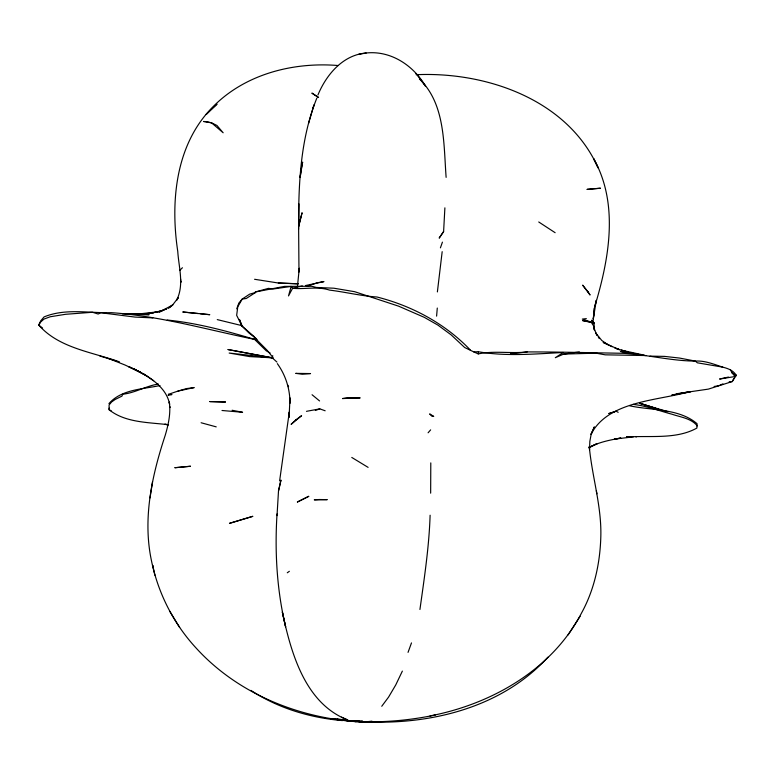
<?xml version="1.0" encoding="UTF-8"?>
<svg xmlns="http://www.w3.org/2000/svg" width="775" height="775" viewBox="0 0 775 775"><rect width="100%" height="100%" fill="white"/><g stroke="black" fill="none" stroke-linecap="round" stroke-linejoin="round"><path stroke-width="1.16" d="M297.416 286.827L298.976 271.298L298.617 226.494C298.501 183.258 300.458 138.677 316.83 98.134M298.617 226.494L302.027 212.931L298.617 226.494L298.685 203.622L298.578 229.342M430.658 493.171L430.793 462.888M109.168 408.105L109.139 409.772C125.453 422.811 148.529 422.278 168.475 424.739M289.114 416.873L289.986 397.875L289.927 403.3C290.102 389.118 285.626 375.139 277.343 363.64M594.028 326.721L594.134 323.127L591.538 320.24L593.04 321.499L594.415 307.849L593.292 319.087L596.285 300.351L594.687 306.784C608.985 259.383 619.312 204.183 593.582 158.555L598.135 167.913C567.658 99.607 486.438 71.532 416.136 74.71M289.133 417.328L289.317 411.951L279.61 480.917M153.663 380.748L143.666 373.976C155.116 381 167.109 390.3 169.609 404.308L169.26 402.002C170.946 413.23 168.378 424.623 165.201 435.385C151.987 475.356 142.523 518.465 151.416 560.47C157.984 592.923 173.503 623.546 195.978 647.89C236.724 692.782 296.438 717.379 356.277 721.69L344.313 720.256C416.214 728.229 497.337 712.613 547.925 657.161M677.185 393.661L708.34 389.118L732.249 381.562L736.25 375.313C733.257 370.324 728.035 368.503 722.707 367.127C713.949 364.269 704.63 360.414 695.359 361.092C670.598 360.937 646.602 354.398 621.928 353.264C590.327 352.761 558.843 351.86 527.213 351.927C510.948 353.807 494.508 350.494 478.262 353.913L478.359 351.753L473.767 351.889L464.68 347.529L451.157 334.877L437.904 325.103L424.303 317.353L398.621 306.173L354.679 291.7L333.88 288.213L316.384 287.457L311.695 286.266L284.473 286.392L255.353 291.972L255.43 292.543L246.247 298.501L242.217 299.063L238.903 302.996L236.733 308.808M430.106 515.22C429.108 546.859 424.293 578.179 419.934 609.479M443.61 231.57L439.26 237.964L443.61 231.57L444.889 207.845M278.506 490.914L280.938 480.248L278.506 490.914L277.024 515.617L277.033 513.97C274.641 551.664 276.859 589.959 285.617 626.781L282.332 612.008C290.945 652.627 304.982 703.497 347.801 719.985L341.504 717.156M436.596 316.123L437.284 308.053M338.103 65.526C293.483 61.874 245.636 73.896 213.406 106.349C175.518 143.898 170.219 201.238 177.775 251.536L177.795 251.962C178.87 267.85 184.353 285.268 176.545 300.322L178.415 297.493L172.961 304.546L168.427 308.411M442.176 251.662L437.381 291.923M298.976 271.298L299.412 268.237L298.772 272.393M150.021 497.918L152.53 481.769M272.752 355.677L272.228 357.808L276.917 362.061M255.353 291.972L268.479 288.358L273.178 288.988L291.129 286.43L288.513 295.924L292.592 288.29L302.318 285.946M313.148 107.764L313.962 104.935L308.547 123.467M440.403 247.864L442.428 242.129M408.047 652.366L411.486 642.911M430.009 715.935C491.34 704.223 552.052 669.745 581.541 612.996C594.309 589.823 600.063 563.231 600.809 536.91C601.749 506.298 592.052 476.828 589.271 446.555L589.542 449.626L589.843 441.353L591.122 434.523L594.386 426.889L591.073 434.126M402.37 671.092L395.744 684.945L388.546 697.142L381.746 706.277M591.063 434.203C608.365 400.772 657.81 400.801 689.353 391.724L671.877 395.017L690.486 391.947M317.924 95.005C326.304 74.72 342.86 54.88 366.149 53.01C390.803 50.307 413.559 65.497 425.582 86.277L416.068 73.518M733.877 378.413L732.249 381.562L729.159 381.823M168.679 394.243L168.117 395.318L171.943 394.562L168.679 394.243L177.979 391.075L186.572 388.575L194.196 387.587L177.979 391.075M568.094 634.919L580.097 616.299M152.859 317.895L135.092 317.091L100.895 312.761L98.163 314.03L92.496 312.267L65.623 314.292L50.23 316.762L44.078 319.038L40.92 321.741L38.75 325.045L40.658 320.898L44.068 316.917C65.439 308.092 88.883 313.255 111.242 312.664C159.912 315.958 206.944 329.685 254.549 339.373L255.072 338.588M108.926 403.61C121.501 389.253 142.678 389.263 160.008 385.533M428.091 432.799L430.638 429.873M728.461 377.057L719.568 379.043L735.087 376.524L736.25 375.313L732.065 372.92L730.418 369.791M179.877 270.252L182.445 267.753M170.18 307.074L172.844 304.914L159.369 312.034L166.79 308.741L158.284 311.87L162.188 310.552L154.06 312.548L157.809 311.841L138.318 313.991L153.208 313.274L144.363 313.681M734.962 376.311L736.25 375.313M287.273 572.783L289.356 571.291M588.893 447.708L597.273 443.562L590.153 446.981C599.656 441.944 610.351 439.977 620.823 438.02L614.507 439.125L633.398 436.848M719.713 385.301L722.872 383.887M579.371 351.879L563.706 354.078L555.307 357.701L563.289 352.489C535.128 353.923 506.269 356.616 478.359 351.753M307.026 286.266L317.285 282.788L323.969 281.587L305.505 285.558M315.338 410.479L319.794 408.861L325.161 410.779M615.951 411.283L608.762 413.579L615.04 411.612M513.67 352.983L510.463 353.952L527.213 351.927M255.43 292.543L249.637 294.151L242.217 299.063L237.77 306.793L236.656 315.338L242.052 326.101L248.969 332.979L256.612 338.927M158.4 384.051C145.971 385.911 135.16 392.944 122.595 394.252L122.014 396.093L115.223 399.435L111.629 401.934L109.091 404.967L109.139 409.772L111.222 410.798M306.474 411.331L319.794 408.861M344.255 720.411L359.067 721.205L354.766 721.409L362.283 721.225M435.492 714.947C409.006 720.547 381.804 722.833 354.766 721.409L367.602 722.203M358.651 54.337L366.149 53.01M362.593 721.167L354.727 721.389L353.332 720.595L354.727 721.399L358.98 721.167M714.124 386.483L718.658 385.766M368.338 721.573L371.942 721.167M586.336 318.632L582.325 319.077L594.134 323.127L591.993 323.514L594.028 326.488L594.667 330.324M626.733 436.916L631.334 436.722M626.772 437.032C649.799 435.356 676.071 439.687 696.89 428.062L696.996 425.543C690.932 418.316 680.498 417.134 671.973 414.218C659.06 410.818 646.534 405.79 633.088 404.395M626.684 436.761L629 436.703M127.11 314.175L148.219 314.011L125.889 314.108L131.692 314.253M646.205 355.551L605.246 354.834L596.072 353.177L563.706 354.078M649.963 356.132L664.456 356.384L679.53 358.06L695.359 361.092L697.326 362.807L722.707 367.127M134.017 314.311L149.12 314.689L122.469 313.875M360.259 721.593L362.661 721.651M372.262 721.903L374.664 721.971L372.32 721.903M362.952 721.641L354.747 721.409L365.199 721.942M298.036 283.863L278.332 283.011L254.578 279.281M278.332 283.011L298.191 283.776M221.999 410.488L242.594 412.281L232.122 410.266M342.521 720.605C310.242 717.844 278.147 708.273 250.935 690.389M167.187 320.027C196.928 322.991 225.99 330.799 254.549 339.373L257.523 340.157M168.194 424.623L164.746 424.283L168.107 424.836M198.042 313.517L182.755 311.996L209.792 314.689L200.396 313.749M340.332 719.733L332.562 718.842L354.727 721.447L337.115 718.861M629.668 405.79C651.649 410.605 678.871 408.241 697.025 423.654L697.083 426.008M638.222 354.194L620.417 351.424L644.374 355.183L621.472 350.193L628.031 352.228L614.953 348.033L619.312 349.709M217.262 319.61L242.536 325.781M201.103 422.753L216.225 426.87M668.05 411.748L640.014 403.417L658.731 409.423M42.577 328.096L38.847 325.161C58.968 348.159 92.118 352.015 119.486 361.877M99.878 356.035L116.686 361.111M639.801 403.213L662.034 410.488M108.636 358.505L125.046 365.025L140.537 372.262L128.534 366.536L143.288 373.928L133.91 368.842L146.785 376.069M612.192 346.745L603.153 342.414L619.38 349.709M473.767 351.889L478.262 353.913M270.126 352.993L266.271 350.833L254.549 339.373M616.106 411.137L618.169 412.329M351.782 457.444L368.106 467.373M318.448 97.408L311.87 93.097L318.573 97.456M538.741 221.979L555.132 232.703M607.726 344.584L601.778 340.467L595.568 332.804L597.108 335.381L593.64 327.815L594.532 330.412M312.063 394.737L319.571 400.946M470.251 349.932C445.044 323.601 412.232 305.931 376.999 297.009C361.024 295.963 345.418 292.03 329.54 290.102C317.401 286.101 305.156 289.521 292.592 288.29L291.129 286.43M239.32 319.407L242.052 326.101L254.19 336.65M419.382 78.924C445.422 103.995 443.571 143.995 446.129 177.368M254.355 337.377L267.181 350.339L273.246 357.885M732.065 372.92L735.087 376.524M599.036 337.823L598.252 336.66L599.404 338.617M169.812 611.368L179.616 627.411M287.457 384.671L288.591 386.725M239.572 319.649L242.052 326.101M635.926 436.519L636.13 437.1M169.851 406.439L170.122 407.543M153.295 567.891L152.733 565.372L154.884 575.195M596.343 490.749L596.915 493.791M180.614 278.99L180.866 282.332L180.817 281.296M301.359 168.437L300.099 177.514L302.628 162.082L301.359 168.437M211.623 109.043L206.092 114.516L217.039 104.082L211.623 109.043M295.866 419.856L291.109 424.351L301.591 415.681L295.866 419.856M308.721 496.339L297.406 502.006L308.721 496.339M252.718 516.353L229.497 523.348L252.718 516.353M356.771 721.012L354.737 721.399L356.771 721.012M348.043 397.594L342.511 398.563L360.162 397.895L348.043 397.594M600.334 188.228L587.15 189.362L600.334 188.228M190.427 466.259L174.966 467.713L190.427 466.259M310.523 373.56L302.25 374.228L295.74 373.376L310.523 373.56M319.213 499.517L314.262 499.846L327.234 499.652L319.213 499.517M225.399 401.993L209.841 401.576L225.399 401.993M433.632 416.34L432.004 416.282L429.65 413.918L433.632 416.34M272.228 357.808L249.763 356.607L229.177 353.051L272.228 357.808L228.073 349.554L272.228 357.808M206.722 121.675L203.563 121.481L211.604 122.867L216.922 125.453L223.161 132.777L211.604 122.867L206.722 121.675M588.051 321.489L582.616 320.579L594.134 323.127L588.051 321.489M588.177 292.02L582.635 285.132L590.075 295.004L588.177 292.02"/></g></svg>
